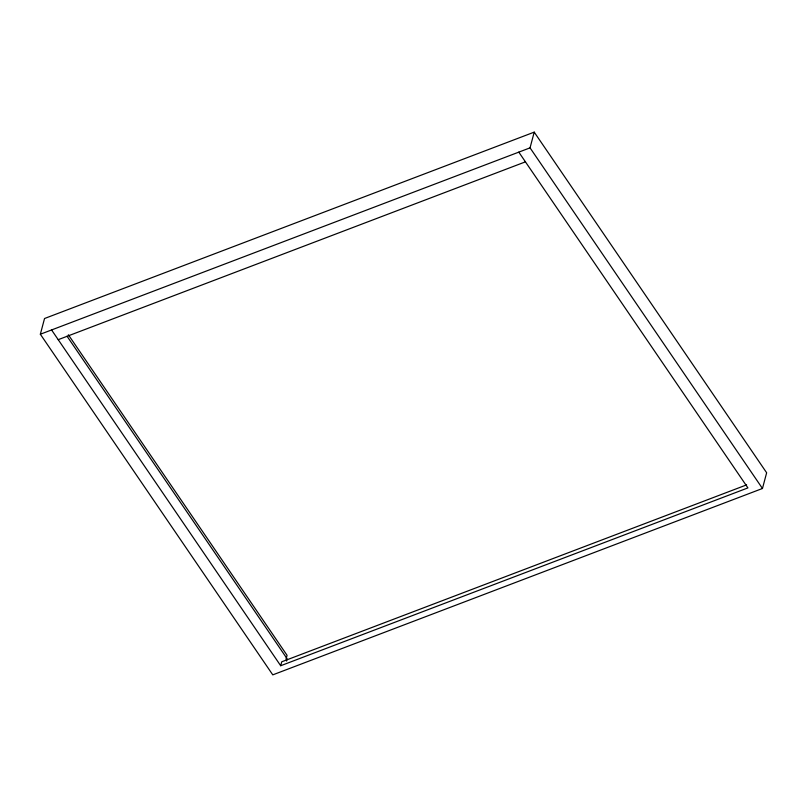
<?xml version="1.0" encoding="UTF-8"?>
<svg xmlns="http://www.w3.org/2000/svg" width="807" height="807" viewBox="0 0 807 807"><rect width="100%" height="100%" fill="white"/><g stroke="black" fill="none" stroke-linecap="round" stroke-linejoin="round"><path stroke-width="1.21" d="M40.35 334.229L44.536 318.513L534.224 132.136L766.65 472.771L762.464 488.487L272.776 674.864L40.35 334.229L530.048 147.852L534.224 132.136M518.81 152.13L747.918 487.902L280.695 665.735L281.734 661.801L746.616 484.876M286.021 659.228L287.06 655.304L68.373 334.784M286.546 661.054L287.141 658.805L67.031 336.206M58.215 339.676L525.448 161.844M530.048 147.852L762.464 488.487M51.577 329.952L280.695 665.735"/></g></svg>
